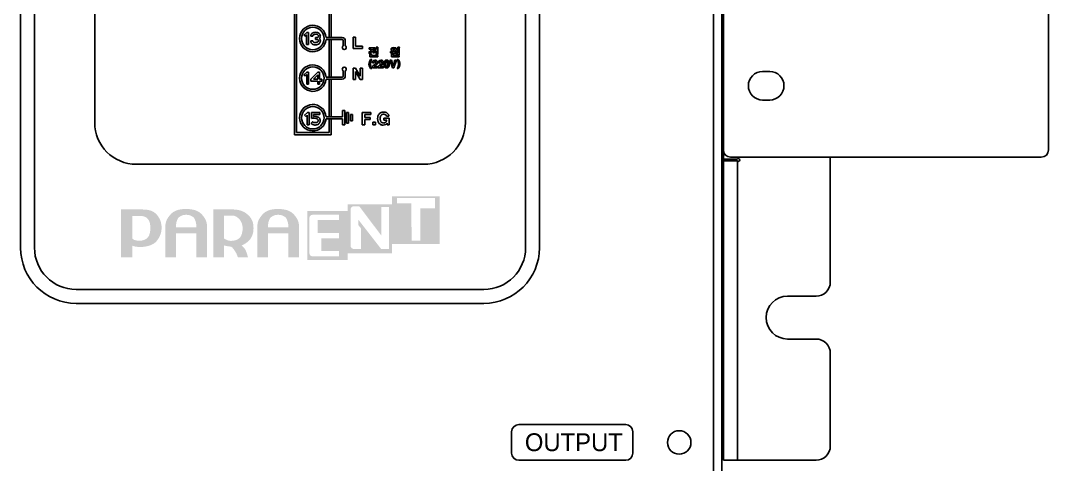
# Model space of a CAD drawing. Header units: millimetres. Extents: x 509 to 2635, y 363 to 1089.
# Drawn here: x 1903.2 to 2047.4, y 605.4 to 667.7 of the extents above; entities that cross this region are included whole.
import ezdxf

# ---------------------------------------------------------------- set-up
doc = ezdxf.new("R2010")
doc.units = ezdxf.units.MM

msp = doc.modelspace()

# ---------------------------------------------------------------- hatches: boundary and pattern name
h = msp.add_hatch(color=256)
edge = h.paths.add_edge_path()
edge.add_spline(control_points=[(1961.388, 641.33), (1961.388, 641.33), (1959.336, 641.33), (1959.336, 641.33), (1959.336, 641.33), (1959.326, 636.799), (1959.326, 636.799), (1959.326, 636.799), (1958.097, 636.799), (1958.097, 636.799), (1958.097, 636.799), (1958.086, 642.017), (1958.086, 642.017), (1958.086, 642.017), (1956.046, 642.029), (1956.046, 642.029), (1956.046, 642.029), (1956.046, 642.773), (1956.046, 642.773), (1956.046, 642.773), (1961.388, 642.773), (1961.388, 642.773), (1961.388, 642.773), (1961.388, 641.33), (1961.388, 641.33)], knot_values=[0, 0, 0, 0, 1, 1, 1, 2, 2, 2, 3, 3, 3, 4, 4, 4, 5, 5, 5, 6, 6, 6, 7, 7, 7, 8, 8, 8, 8], degree=3, periodic=0)
edge = h.paths.add_edge_path()
edge.add_spline(control_points=[(1954.918, 635.627), (1954.918, 635.627), (1953.848, 635.616), (1953.848, 635.616), (1953.848, 635.616), (1950.613, 639.769), (1950.613, 639.769), (1950.613, 639.769), (1950.611, 639.007), (1950.611, 639.007), (1950.611, 639.007), (1950.996, 638.535), (1950.996, 638.535), (1950.996, 638.535), (1951.007, 635.627), (1951.007, 635.627), (1951.007, 635.627), (1950.01, 635.627), (1950.01, 635.627), (1949.753, 635.627), (1949.542, 635.838), (1949.542, 636.095), (1949.542, 636.095), (1949.542, 641.159), (1949.542, 641.159), (1949.542, 641.416), (1949.753, 641.627), (1950.01, 641.627), (1950.01, 641.627), (1950.76, 641.627), (1950.76, 641.627), (1950.76, 641.627), (1953.868, 637.502), (1953.868, 637.502), (1953.868, 637.502), (1953.859, 641.533), (1953.859, 641.533), (1953.859, 641.533), (1954.918, 641.533), (1954.918, 641.533), (1954.918, 641.533), (1954.918, 635.627), (1954.918, 635.627)], knot_values=[0, 0, 0, 0, 1, 1, 1, 2, 2, 2, 3, 3, 3, 4, 4, 4, 5, 5, 5, 6, 6, 6, 7, 7, 7, 8, 8, 8, 9, 9, 9, 10, 10, 10, 11, 11, 11, 12, 12, 12, 13, 13, 13, 14, 14, 14, 14], degree=3, periodic=0)
edge = h.paths.add_edge_path()
edge.add_spline(control_points=[(1947.94, 639.697), (1947.94, 639.697), (1944.939, 639.697), (1944.939, 639.697), (1944.939, 639.647), (1944.939, 637.925), (1944.939, 637.875), (1944.939, 637.875), (1947.94, 637.875), (1947.94, 637.875), (1947.94, 637.875), (1947.94, 637.141), (1947.94, 637.141), (1947.94, 637.141), (1945.436, 637.141), (1945.436, 637.141), (1945.436, 637.088), (1945.436, 635.332), (1945.436, 635.332), (1945.48, 635.332), (1947.94, 635.332), (1947.94, 635.332), (1947.94, 635.332), (1947.94, 634.591), (1947.94, 634.591), (1947.94, 634.591), (1944.231, 634.591), (1944.231, 634.591), (1943.974, 634.591), (1943.763, 634.801), (1943.763, 635.059), (1943.763, 635.059), (1943.763, 639.963), (1943.763, 639.963), (1943.763, 640.221), (1943.974, 640.431), (1944.231, 640.431), (1944.231, 640.431), (1947.94, 640.431), (1947.94, 640.431), (1947.94, 640.431), (1947.94, 639.697), (1947.94, 639.697)], knot_values=[0, 0, 0, 0, 1, 1, 1, 2, 2, 2, 3, 3, 3, 4, 4, 4, 5, 5, 5, 6, 6, 6, 7, 7, 7, 8, 8, 8, 9, 9, 9, 10, 10, 10, 11, 11, 11, 12, 12, 12, 13, 13, 13, 14, 14, 14, 14], degree=3, periodic=0)
edge = h.paths.add_edge_path(flags=16)
edge.add_spline(control_points=[(1955.35, 643.022), (1955.35, 643.022), (1955.35, 641.888), (1955.35, 641.888), (1955.35, 641.888), (1949.148, 641.888), (1949.148, 641.888), (1949.148, 641.888), (1949.148, 640.964), (1949.148, 640.964), (1949.148, 640.964), (1943.459, 640.964), (1943.459, 640.964), (1943.459, 640.964), (1943.459, 634.102), (1943.459, 634.102), (1943.459, 634.102), (1949.148, 634.102), (1949.148, 634.102), (1949.148, 634.102), (1949.148, 635.027), (1949.148, 635.027), (1949.148, 635.027), (1955.35, 635.027), (1955.35, 635.027), (1955.35, 635.027), (1955.35, 636.335), (1955.35, 636.335), (1955.35, 636.335), (1962.024, 636.335), (1962.024, 636.335), (1962.024, 636.335), (1962.024, 643.022), (1962.024, 643.022), (1962.024, 643.022), (1955.35, 643.022), (1955.35, 643.022)], knot_values=[0, 0, 0, 0, 1, 1, 1, 2, 2, 2, 3, 3, 3, 4, 4, 4, 5, 5, 5, 6, 6, 6, 7, 7, 7, 8, 8, 8, 9, 9, 9, 10, 10, 10, 11, 11, 11, 12, 12, 12, 12], degree=3, periodic=0)
h = msp.add_hatch(color=256)
edge = h.paths.add_edge_path()
edge.add_spline(control_points=[(1921.12, 637.259), (1920.869, 636.978), (1920.498, 636.788), (1919.925, 636.788), (1919.791, 636.788), (1919.598, 636.805), (1919.354, 636.859), (1919.109, 636.913), (1918.979, 637.041), (1918.918, 637.102), (1918.918, 637.193), (1918.918, 640.098), (1918.918, 640.27), (1919.078, 640.27), (1919.992, 640.27), (1919.992, 640.27), (1920.517, 640.27), (1920.865, 640.125), (1921.117, 639.838), (1921.38, 639.538), (1921.461, 639.038), (1921.461, 638.599), (1921.461, 638.155), (1921.377, 637.549), (1921.12, 637.259)], knot_values=[0, 0, 0, 0, 1, 1, 1, 2, 2, 2, 3, 3, 3, 4, 4, 4, 5, 5, 5, 6, 6, 6, 7, 7, 7, 8, 8, 8, 8], degree=3, periodic=0)
edge = h.paths.add_edge_path(flags=16)
edge.add_spline(control_points=[(1920.04, 641.174), (1920.04, 641.174), (1917.579, 641.174), (1917.579, 641.174), (1917.579, 641.174), (1917.345, 641.174), (1917.345, 641.174), (1917.345, 641.174), (1917.345, 634.471), (1917.345, 634.471), (1917.345, 634.471), (1918.918, 634.471), (1918.918, 634.471), (1918.918, 634.471), (1918.918, 635.87), (1918.918, 636.091), (1919.071, 636.038), (1919.276, 635.931), (1919.991, 635.91), (1920.746, 635.887), (1921.845, 636.135), (1922.326, 636.723), (1922.796, 637.297), (1923.034, 637.925), (1923.034, 638.59), (1923.034, 639.374), (1922.766, 640.039), (1922.238, 640.567), (1921.71, 641.094), (1920.97, 641.174), (1920.04, 641.174)], knot_values=[0, 0, 0, 0, 1, 1, 1, 2, 2, 2, 3, 3, 3, 4, 4, 4, 5, 5, 5, 6, 6, 6, 7, 7, 7, 8, 8, 8, 9, 9, 9, 10, 10, 10, 10], degree=3, periodic=0)
h = msp.add_hatch(color=256)
edge = h.paths.add_edge_path()
edge.add_spline(control_points=[(1927.929, 638.676), (1927.753, 638.676), (1925.054, 638.676), (1925.04, 638.676), (1925.04, 638.677), (1925.04, 638.704), (1925.04, 638.704), (1925.04, 639.074), (1925.145, 639.717), (1925.374, 639.979), (1925.581, 640.217), (1925.967, 640.431), (1926.462, 640.431), (1926.956, 640.431), (1927.301, 640.274), (1927.549, 640.026), (1927.794, 639.78), (1927.929, 639.074), (1927.929, 638.703), (1927.929, 638.703), (1927.929, 638.686), (1927.929, 638.676)], knot_values=[0, 0, 0, 0, 1, 1, 1, 2, 2, 2, 3, 3, 3, 4, 4, 4, 5, 5, 5, 6, 6, 6, 7, 7, 7, 7], degree=3, periodic=0)
edge = h.paths.add_edge_path(flags=16)
edge.add_spline(control_points=[(1926.461, 641.241), (1925.387, 641.241), (1924.702, 640.965), (1924.241, 640.421), (1923.79, 639.889), (1923.561, 639.436), (1923.561, 638.798), (1923.561, 638.798), (1923.561, 634.471), (1923.561, 634.471), (1923.561, 634.471), (1925.04, 634.471), (1925.04, 634.471), (1925.04, 634.471), (1925.04, 636.499), (1925.04, 637.819), (1925.054, 637.819), (1927.753, 637.819), (1927.929, 637.819), (1927.929, 637.642), (1927.929, 634.471), (1927.929, 634.471), (1927.929, 634.471), (1929.408, 634.471), (1929.408, 634.471), (1929.408, 634.471), (1929.408, 638.798), (1929.408, 638.798), (1929.408, 639.436), (1929.179, 639.889), (1928.728, 640.422), (1928.266, 640.965), (1927.535, 641.241), (1926.461, 641.241)], knot_values=[0, 0, 0, 0, 1, 1, 1, 2, 2, 2, 3, 3, 3, 4, 4, 4, 5, 5, 5, 6, 6, 6, 7, 7, 7, 8, 8, 8, 9, 9, 9, 10, 10, 10, 11, 11, 11, 11], degree=3, periodic=0)
h = msp.add_hatch(color=256)
edge = h.paths.add_edge_path()
edge.add_spline(control_points=[(1933.995, 637.196), (1933.687, 636.912), (1933.314, 636.769), (1932.794, 636.769), (1932.65, 636.769), (1932.465, 636.791), (1932.291, 636.851), (1932.13, 636.907), (1931.811, 637.076), (1931.767, 637.12), (1931.767, 637.217), (1931.767, 640.145), (1931.767, 640.317), (1931.927, 640.317), (1932.935, 640.317), (1932.935, 640.317), (1933.4, 640.317), (1933.675, 640.077), (1933.967, 639.777), (1934.261, 639.474), (1934.404, 638.983), (1934.404, 638.566), (1934.404, 638.116), (1934.302, 637.479), (1933.995, 637.196)], knot_values=[0, 0, 0, 0, 1, 1, 1, 2, 2, 2, 3, 3, 3, 4, 4, 4, 5, 5, 5, 6, 6, 6, 7, 7, 7, 8, 8, 8, 8], degree=3, periodic=0)
edge = h.paths.add_edge_path(flags=16)
edge.add_spline(control_points=[(1932.983, 641.174), (1932.983, 641.174), (1930.522, 641.174), (1930.522, 641.174), (1930.522, 641.174), (1930.288, 641.174), (1930.288, 641.174), (1930.288, 641.174), (1930.288, 634.471), (1930.288, 634.471), (1930.288, 634.471), (1931.767, 634.471), (1931.767, 634.471), (1931.767, 634.471), (1931.767, 635.929), (1931.767, 636.145), (1931.932, 636.094), (1932.09, 636.051), (1932.233, 636.027), (1932.236, 636.027), (1932.697, 635.965), (1932.811, 635.95), (1933.055, 635.783), (1933.254, 635.447), (1933.4, 635.226), (1933.556, 634.99), (1933.736, 634.471), (1933.736, 634.471), (1933.736, 634.471), (1935.152, 634.471), (1935.152, 634.471), (1935.152, 634.471), (1934.956, 635.256), (1934.761, 635.565), (1934.643, 635.754), (1934.472, 635.94), (1934.263, 636.128), (1934.695, 636.315), (1935.11, 636.579), (1935.398, 636.922), (1935.782, 637.379), (1935.93, 637.929), (1935.93, 638.555), (1935.93, 639.401), (1935.701, 639.902), (1935.157, 640.412), (1934.617, 640.918), (1933.886, 641.174), (1932.983, 641.174)], knot_values=[0, 0, 0, 0, 1, 1, 1, 2, 2, 2, 3, 3, 3, 4, 4, 4, 5, 5, 5, 6, 6, 6, 7, 7, 7, 8, 8, 8, 9, 9, 9, 10, 10, 10, 11, 11, 11, 12, 12, 12, 13, 13, 13, 14, 14, 14, 15, 15, 15, 16, 16, 16, 16], degree=3, periodic=0)
h = msp.add_hatch(color=256)
edge = h.paths.add_edge_path()
edge.add_spline(control_points=[(1940.835, 638.676), (1940.659, 638.676), (1937.96, 638.676), (1937.946, 638.676), (1937.946, 638.677), (1937.946, 638.704), (1937.946, 638.704), (1937.946, 639.074), (1938.051, 639.717), (1938.28, 639.979), (1938.487, 640.217), (1938.872, 640.431), (1939.368, 640.431), (1939.862, 640.431), (1940.207, 640.274), (1940.454, 640.026), (1940.7, 639.78), (1940.835, 639.074), (1940.835, 638.703), (1940.835, 638.703), (1940.835, 638.686), (1940.835, 638.676)], knot_values=[0, 0, 0, 0, 1, 1, 1, 2, 2, 2, 3, 3, 3, 4, 4, 4, 5, 5, 5, 6, 6, 6, 7, 7, 7, 7], degree=3, periodic=0)
edge = h.paths.add_edge_path(flags=16)
edge.add_spline(control_points=[(1939.367, 641.241), (1938.293, 641.241), (1937.608, 640.965), (1937.147, 640.421), (1936.696, 639.889), (1936.467, 639.436), (1936.467, 638.798), (1936.467, 638.798), (1936.467, 634.471), (1936.467, 634.471), (1936.467, 634.471), (1937.946, 634.471), (1937.946, 634.471), (1937.946, 634.471), (1937.946, 636.499), (1937.946, 637.819), (1937.96, 637.819), (1940.659, 637.819), (1940.835, 637.819), (1940.835, 637.642), (1940.835, 634.471), (1940.835, 634.471), (1940.835, 634.471), (1942.314, 634.471), (1942.314, 634.471), (1942.314, 634.471), (1942.314, 638.798), (1942.314, 638.798), (1942.314, 639.436), (1942.085, 639.889), (1941.633, 640.422), (1941.172, 640.965), (1940.441, 641.241), (1939.367, 641.241)], knot_values=[0, 0, 0, 0, 1, 1, 1, 2, 2, 2, 3, 3, 3, 4, 4, 4, 5, 5, 5, 6, 6, 6, 7, 7, 7, 8, 8, 8, 9, 9, 9, 10, 10, 10, 11, 11, 11, 11], degree=3, periodic=0)

# ---------------------------------------------------------------- linework, layer by layer
for p, q in [((2000.448, 866.011), (2000.448, 566.011)), ((2001.648, 866.011), (2001.648, 566.011)), ((2001.848, 606.011), (2001.848, 866.011)), ((1903.249, 763.211), (1903.249, 635.811)), ((1905.199, 763.211), (1905.199, 635.811)), ((1974.098, 763.211), (1974.098, 635.811)), ((1976.048, 763.211), (1976.048, 635.811)), ((1941.69, 734.368), (1941.69, 651.654)), ((1941.974, 734.083), (1941.974, 651.939)), ((1913.649, 732.661), (1913.649, 653.361)), ((1965.648, 732.661), (1965.648, 653.361)), ((1946.525, 665.28), (1946.525, 670.547)), ((1946.81, 665.28), (1946.81, 670.547)), ((1942.983, 665.615), (1943.397, 665.991)), ((1943.151, 665.453), (1942.983, 665.615)), ((1943.368, 665.643), (1943.151, 665.453)), ((1943.368, 664.283), (1943.368, 665.643)), ((1943.397, 665.991), (1943.641, 665.991)), ((1943.641, 665.991), (1943.641, 664.283)), ((1943.963, 665.479), (1943.967, 665.541)), ((1944.237, 665.479), (1943.963, 665.479)), ((1943.966, 664.741), (1943.963, 664.795)), ((1943.963, 664.795), (1944.237, 664.795)), ((1943.967, 665.541), (1943.977, 665.6)), ((1943.977, 665.6), (1943.993, 665.655)), ((1943.993, 665.655), (1944.017, 665.707)), ((1944.017, 665.707), (1944.047, 665.756)), ((1944.047, 665.756), (1944.083, 665.801)), ((1944.083, 665.801), (1944.127, 665.842)), ((1944.127, 665.842), (1944.177, 665.88)), ((1944.177, 665.88), (1944.276, 665.936)), ((1944.239, 665.508), (1944.237, 665.479)), ((1944.237, 664.795), (1944.238, 664.77)), ((1944.238, 664.77), (1944.243, 664.746)), ((1944.245, 665.536), (1944.239, 665.508)), ((1944.255, 665.562), (1944.245, 665.536)), ((1944.269, 665.587), (1944.255, 665.562)), ((1944.287, 665.61), (1944.269, 665.587)), ((1944.276, 665.936), (1944.385, 665.976)), ((1944.309, 665.632), (1944.287, 665.61)), ((1944.335, 665.653), (1944.309, 665.632)), ((1944.365, 665.672), (1944.335, 665.653)), ((1944.634, 665.735), (1944.365, 665.672)), ((1944.385, 665.976), (1944.505, 666)), ((1944.505, 666), (1944.634, 666.008)), ((1944.617, 665.007), (1944.617, 665.281)), ((1944.617, 665.281), (1944.839, 665.281)), ((1944.839, 665.007), (1944.617, 665.007)), ((1944.634, 666.008), (1944.765, 666.001)), ((1944.908, 665.677), (1944.634, 665.735)), ((1944.765, 666.001), (1944.884, 665.978)), ((1944.839, 665.281), (1944.885, 665.284)), ((1944.885, 665.004), (1944.839, 665.007)), ((1944.884, 665.978), (1944.993, 665.94)), ((1944.885, 665.284), (1944.905, 665.288)), ((1944.905, 665), (1944.885, 665.004)), ((1944.905, 665.288), (1944.924, 665.293)), ((1944.924, 664.995), (1944.905, 665)), ((1944.937, 665.659), (1944.908, 665.677)), ((1944.924, 665.293), (1944.941, 665.3)), ((1944.941, 664.987), (1944.924, 664.995)), ((1944.962, 665.639), (1944.937, 665.659)), ((1944.941, 665.3), (1944.957, 665.309)), ((1944.957, 664.979), (1944.941, 664.987)), ((1944.957, 665.309), (1944.971, 665.319)), ((1944.971, 664.968), (1944.957, 664.979)), ((1944.984, 665.618), (1944.962, 665.639)), ((1944.971, 665.319), (1944.984, 665.331)), ((1944.984, 664.956), (1944.971, 664.968)), ((1945.001, 665.594), (1944.984, 665.618)), ((1944.984, 665.331), (1944.996, 665.345)), ((1944.996, 664.943), (1944.984, 664.956)), ((1944.993, 665.94), (1945.091, 665.887)), ((1944.996, 665.345), (1945.005, 665.36)), ((1945.005, 664.928), (1944.996, 664.943)), ((1945.015, 665.569), (1945.001, 665.594)), ((1945.005, 665.36), (1945.014, 665.377)), ((1945.014, 664.911), (1945.005, 664.928)), ((1945.014, 665.377), (1945.02, 665.395)), ((1945.02, 664.893), (1945.014, 664.911)), ((1945.025, 665.543), (1945.015, 665.569)), ((1945.02, 665.395), (1945.029, 665.436)), ((1945.029, 664.852), (1945.02, 664.893)), ((1945.02, 664.742), (1945.027, 664.761)), ((1945.031, 665.514), (1945.025, 665.543)), ((1945.027, 664.761), (1945.031, 664.782)), ((1945.029, 665.436), (1945.033, 665.484)), ((1945.033, 664.804), (1945.029, 664.852)), ((1945.033, 665.484), (1945.031, 665.514)), ((1945.031, 664.782), (1945.033, 664.804)), ((1945.091, 665.887), (1945.141, 665.849)), ((1945.141, 665.849), (1945.185, 665.808)), ((1945.192, 665.173), (1945.157, 665.146)), ((1945.157, 665.146), (1945.192, 665.121)), ((1945.185, 665.808), (1945.222, 665.763)), ((1945.222, 665.204), (1945.192, 665.173)), ((1945.192, 665.121), (1945.222, 665.092)), ((1945.222, 665.763), (1945.252, 665.714)), ((1945.248, 665.24), (1945.222, 665.204)), ((1945.222, 665.092), (1945.248, 665.057)), ((1945.269, 665.28), (1945.248, 665.24)), ((1945.248, 665.057), (1945.269, 665.017)), ((1945.252, 665.714), (1945.276, 665.662)), ((1945.285, 665.324), (1945.269, 665.28)), ((1945.269, 665.017), (1945.285, 664.971)), ((1945.276, 665.662), (1945.292, 665.606)), ((1945.297, 665.373), (1945.285, 665.324)), ((1945.285, 664.971), (1945.297, 664.921)), ((1945.292, 665.606), (1945.302, 665.547)), ((1945.303, 665.426), (1945.297, 665.373)), ((1945.297, 664.921), (1945.306, 664.804)), ((1945.302, 665.547), (1945.306, 665.484)), ((1945.306, 665.484), (1945.303, 665.426)), ((1945.306, 664.804), (1945.304, 664.752)), ((1946.104, 665.28), (1948.381, 665.28)), ((1948.381, 664.995), (1946.104, 664.995)), ((1946.525, 659.727), (1946.525, 664.995)), ((1946.81, 659.727), (1946.81, 664.995)), ((1948.523, 664.852), (1948.523, 664.121)), ((1948.807, 664.121), (1948.808, 664.852)), ((1950.215, 665.338), (1949.905, 665.338)), ((1949.905, 665.338), (1949.905, 663.742)), ((1950.215, 664.052), (1950.215, 665.338)), ((1943.641, 664.283), (1943.368, 664.283)), ((1943.973, 664.689), (1943.966, 664.741)), ((1943.986, 664.639), (1943.973, 664.689)), ((1944.003, 664.591), (1943.986, 664.639)), ((1944.026, 664.545), (1944.003, 664.591)), ((1944.054, 664.502), (1944.026, 664.545)), ((1944.086, 664.46), (1944.054, 664.502)), ((1944.124, 664.421), (1944.086, 664.46)), ((1944.172, 664.381), (1944.124, 664.421)), ((1944.225, 664.346), (1944.172, 664.381)), ((1944.282, 664.316), (1944.225, 664.346)), ((1944.243, 664.746), (1944.251, 664.724)), ((1944.251, 664.724), (1944.261, 664.704)), ((1944.261, 664.704), (1944.275, 664.685)), ((1944.275, 664.685), (1944.292, 664.667)), ((1944.344, 664.292), (1944.282, 664.316)), ((1944.292, 664.667), (1944.313, 664.652)), ((1944.313, 664.652), (1944.336, 664.638)), ((1944.336, 664.638), (1944.362, 664.626)), ((1944.41, 664.273), (1944.344, 664.292)), ((1944.362, 664.626), (1944.392, 664.615)), ((1944.392, 664.615), (1944.46, 664.598)), ((1944.48, 664.26), (1944.41, 664.273)), ((1944.46, 664.598), (1944.634, 664.585)), ((1944.634, 664.249), (1944.48, 664.26)), ((1944.634, 664.585), (1944.731, 664.59)), ((1944.8, 664.261), (1944.634, 664.249)), ((1944.731, 664.59), (1944.816, 664.603)), ((1944.874, 664.276), (1944.8, 664.261)), ((1944.816, 664.603), (1944.887, 664.626)), ((1944.943, 664.297), (1944.874, 664.276)), ((1944.887, 664.626), (1944.918, 664.64)), ((1944.918, 664.64), (1944.945, 664.657)), ((1945.007, 664.324), (1944.943, 664.297)), ((1944.945, 664.657), (1944.966, 664.672)), ((1944.966, 664.672), (1944.983, 664.688)), ((1944.983, 664.688), (1944.998, 664.705)), ((1944.998, 664.705), (1945.011, 664.723)), ((1945.065, 664.356), (1945.007, 664.324)), ((1945.011, 664.723), (1945.02, 664.742)), ((1945.118, 664.395), (1945.065, 664.356)), ((1945.166, 664.44), (1945.118, 664.395)), ((1945.199, 664.479), (1945.166, 664.44)), ((1945.227, 664.519), (1945.199, 664.479)), ((1945.251, 664.562), (1945.227, 664.519)), ((1945.271, 664.606), (1945.251, 664.562)), ((1945.286, 664.653), (1945.271, 664.606)), ((1945.297, 664.701), (1945.286, 664.653)), ((1945.304, 664.752), (1945.297, 664.701)), ((1949.905, 663.742), (1951.203, 663.742)), ((1950.215, 664.052), (1951.203, 664.052)), ((1951.203, 663.742), (1951.203, 664.052)), ((1952.163, 663.661, -0.142), (1952.163, 663.843, -0.142)), ((1952.163, 663.843, -0.142), (1952.93, 663.843, -0.142)), ((1952.446, 663.661, -0.142), (1952.163, 663.661, -0.142)), ((1952.221, 663.259, -0.142), (1952.34, 663.366, -0.142)), ((1952.34, 663.366, -0.142), (1952.417, 663.494, -0.142)), ((1952.417, 663.494, -0.142), (1952.446, 663.609, -0.142)), ((1952.544, 663.366, -0.142), (1952.426, 663.199, -0.142)), ((1952.446, 663.609, -0.142), (1952.446, 663.661, -0.142)), ((1952.66, 663.204, -0.142), (1952.544, 663.366, -0.142)), ((1952.93, 663.661, -0.142), (1952.652, 663.661, -0.142)), ((1952.652, 663.661, -0.142), (1952.652, 663.615, -0.142)), ((1952.652, 663.615, -0.142), (1952.653, 663.586, -0.142)), ((1952.653, 663.586, -0.142), (1952.657, 663.558, -0.142)), ((1952.657, 663.558, -0.142), (1952.664, 663.529, -0.142)), ((1952.664, 663.529, -0.142), (1952.674, 663.501, -0.142)), ((1952.674, 663.501, -0.142), (1952.703, 663.445, -0.142)), ((1952.703, 663.445, -0.142), (1952.742, 663.389, -0.142)), ((1952.742, 663.389, -0.142), (1952.794, 663.335, -0.142)), ((1952.794, 663.335, -0.142), (1952.821, 663.312, -0.142)), ((1952.834, 663.42, -0.142), (1952.834, 663.593, -0.142)), ((1952.834, 663.593, -0.142), (1953.144, 663.593, -0.142)), ((1953.144, 663.42, -0.142), (1952.834, 663.42, -0.142)), ((1952.93, 663.843, -0.142), (1952.93, 663.661, -0.142)), ((1953.144, 663.593, -0.142), (1953.144, 663.913, -0.142)), ((1953.144, 663.913, -0.142), (1953.261, 663.913, -0.142)), ((1953.144, 662.913, -0.142), (1953.144, 663.42, -0.142)), ((1953.261, 663.913, -0.142), (1953.373, 663.904, -0.142)), ((1953.363, 663.833, -0.142), (1953.357, 663.79, -0.142)), ((1953.357, 663.79, -0.142), (1953.357, 662.913, -0.142)), ((1953.374, 663.864, -0.142), (1953.363, 663.833, -0.142)), ((1953.373, 663.904, -0.142), (1953.374, 663.864, -0.142)), ((1955.236, 663.635, -0.142), (1955.238, 663.668, -0.142)), ((1955.238, 663.602, -0.142), (1955.236, 663.635, -0.142)), ((1955.238, 663.668, -0.142), (1955.244, 663.7, -0.142)), ((1955.244, 663.571, -0.142), (1955.238, 663.602, -0.142)), ((1955.244, 663.7, -0.142), (1955.255, 663.729, -0.142)), ((1955.255, 663.542, -0.142), (1955.244, 663.571, -0.142)), ((1955.255, 663.729, -0.142), (1955.269, 663.756, -0.142)), ((1955.269, 663.515, -0.142), (1955.255, 663.542, -0.142)), ((1955.269, 663.756, -0.142), (1955.288, 663.78, -0.142)), ((1955.288, 663.491, -0.142), (1955.269, 663.515, -0.142)), ((1955.288, 663.78, -0.142), (1955.31, 663.803, -0.142)), ((1955.31, 663.469, -0.142), (1955.288, 663.491, -0.142)), ((1955.31, 663.803, -0.142), (1955.337, 663.823, -0.142)), ((1955.337, 663.448, -0.142), (1955.31, 663.469, -0.142)), ((1955.337, 663.823, -0.142), (1955.368, 663.841, -0.142)), ((1955.368, 663.43, -0.142), (1955.337, 663.448, -0.142)), ((1955.368, 663.841, -0.142), (1955.607, 663.893, -0.142)), ((1955.607, 663.377, -0.142), (1955.368, 663.43, -0.142)), ((1955.505, 663.723, -0.142), (1955.449, 663.635, -0.142)), ((1955.449, 663.635, -0.142), (1955.505, 663.548, -0.142)), ((1955.608, 663.744, -0.142), (1955.505, 663.723, -0.142)), ((1955.505, 663.548, -0.142), (1955.608, 663.525, -0.142)), ((1955.607, 663.893, -0.142), (1955.844, 663.841, -0.142)), ((1955.844, 663.43, -0.142), (1955.607, 663.377, -0.142)), ((1955.709, 663.723, -0.142), (1955.608, 663.744, -0.142)), ((1955.608, 663.525, -0.142), (1955.709, 663.548, -0.142)), ((1955.65, 663.311, -0.142), (1956.085, 663.329, -0.142)), ((1955.766, 663.635, -0.142), (1955.709, 663.723, -0.142)), ((1955.709, 663.548, -0.142), (1955.766, 663.635, -0.142)), ((1955.844, 663.841, -0.142), (1955.876, 663.823, -0.142)), ((1955.876, 663.448, -0.142), (1955.844, 663.43, -0.142)), ((1955.876, 663.823, -0.142), (1955.903, 663.803, -0.142)), ((1955.903, 663.469, -0.142), (1955.876, 663.448, -0.142)), ((1955.903, 663.803, -0.142), (1955.926, 663.78, -0.142)), ((1955.926, 663.491, -0.142), (1955.903, 663.469, -0.142)), ((1955.926, 663.78, -0.142), (1955.945, 663.756, -0.142)), ((1955.945, 663.515, -0.142), (1955.926, 663.491, -0.142)), ((1955.945, 663.756, -0.142), (1955.959, 663.729, -0.142)), ((1955.959, 663.542, -0.142), (1955.945, 663.515, -0.142)), ((1955.959, 663.729, -0.142), (1955.97, 663.7, -0.142)), ((1955.97, 663.571, -0.142), (1955.959, 663.542, -0.142)), ((1955.97, 663.7, -0.142), (1955.976, 663.668, -0.142)), ((1955.976, 663.602, -0.142), (1955.97, 663.571, -0.142)), ((1955.976, 663.668, -0.142), (1955.978, 663.635, -0.142)), ((1955.978, 663.635, -0.142), (1955.976, 663.602, -0.142)), ((1956.085, 663.329, -0.142), (1956.085, 663.326, -0.142)), ((1956.085, 663.326, -0.142), (1956.095, 663.245, -0.142)), ((1956.165, 663.101, -0.142), (1956.165, 663.913, -0.142)), ((1956.165, 663.913, -0.142), (1956.268, 663.913, -0.142)), ((1956.268, 663.913, -0.142), (1956.352, 663.911, -0.142)), ((1956.352, 663.911, -0.142), (1956.392, 663.903, -0.142)), ((1956.383, 663.833, -0.142), (1956.378, 663.79, -0.142)), ((1956.378, 663.79, -0.142), (1956.378, 662.862, -0.142)), ((1956.393, 663.863, -0.142), (1956.383, 663.833, -0.142)), ((1956.392, 663.903, -0.142), (1956.402, 663.889, -0.142)), ((1956.402, 663.889, -0.142), (1956.393, 663.863, -0.142)), ((1952.069, 663.199, -0.142), (1952.221, 663.259, -0.142)), ((1952.151, 663.127, -0.142), (1952.069, 663.199, -0.142)), ((1952.119, 661.561, -0.142), (1952.188, 661.906, -0.142)), ((1952.219, 663.045, -0.142), (1952.151, 663.127, -0.142)), ((1952.188, 661.906, -0.142), (1952.362, 662.207, -0.142)), ((1952.426, 663.199, -0.142), (1952.219, 663.045, -0.142)), ((1952.261, 662.573, -0.142), (1952.261, 663.012, -0.142)), ((1952.261, 663.012, -0.142), (1952.386, 663.012, -0.142)), ((1953.372, 662.573, -0.142), (1952.261, 662.573, -0.142)), ((1952.379, 661.908, -0.142), (1952.332, 661.561, -0.142)), ((1952.362, 662.207, -0.142), (1952.514, 662.207, -0.142)), ((1952.514, 662.207, -0.142), (1952.379, 661.908, -0.142)), ((1952.386, 663.012, -0.142), (1952.483, 663.002, -0.142)), ((1952.477, 662.941, -0.142), (1952.474, 662.912, -0.142)), ((1952.474, 662.912, -0.142), (1952.474, 662.753, -0.142)), ((1952.474, 662.753, -0.142), (1953.372, 662.753, -0.142)), ((1952.484, 662.965, -0.142), (1952.477, 662.941, -0.142)), ((1952.483, 663.002, -0.142), (1952.484, 662.965, -0.142)), ((1952.633, 661.84, -0.142), (1952.643, 661.887, -0.142)), ((1952.643, 661.887, -0.142), (1952.658, 661.929, -0.142)), ((1952.658, 661.929, -0.142), (1952.677, 661.967, -0.142)), ((1952.857, 663.077, -0.142), (1952.66, 663.204, -0.142)), ((1952.677, 661.967, -0.142), (1952.7, 662.001, -0.142)), ((1952.7, 662.001, -0.142), (1952.728, 662.03, -0.142)), ((1952.728, 662.03, -0.142), (1952.759, 662.056, -0.142)), ((1952.759, 662.056, -0.142), (1952.966, 662.114, -0.142)), ((1952.821, 663.312, -0.142), (1952.851, 663.293, -0.142)), ((1952.855, 661.884, -0.142), (1952.846, 661.866, -0.142)), ((1952.851, 663.293, -0.142), (1952.881, 663.276, -0.142)), ((1952.867, 661.899, -0.142), (1952.855, 661.884, -0.142)), ((1952.914, 663.166, -0.142), (1952.857, 663.077, -0.142)), ((1952.88, 661.912, -0.142), (1952.867, 661.899, -0.142)), ((1952.895, 661.922, -0.142), (1952.88, 661.912, -0.142)), ((1952.881, 663.276, -0.142), (1952.913, 663.262, -0.142)), ((1952.912, 661.931, -0.142), (1952.895, 661.922, -0.142)), ((1952.931, 661.936, -0.142), (1952.912, 661.931, -0.142)), ((1952.913, 663.262, -0.142), (1952.946, 663.251, -0.142)), ((1952.98, 663.243, -0.142), (1952.914, 663.166, -0.142)), ((1952.952, 661.94, -0.142), (1952.931, 661.936, -0.142)), ((1952.946, 663.251, -0.142), (1952.98, 663.243, -0.142)), ((1952.975, 661.941, -0.142), (1952.952, 661.94, -0.142)), ((1952.966, 662.114, -0.142), (1953.04, 662.109, -0.142)), ((1953.084, 661.891, -0.142), (1952.975, 661.941, -0.142)), ((1953.04, 662.109, -0.142), (1953.075, 662.102, -0.142)), ((1953.075, 662.102, -0.142), (1953.107, 662.093, -0.142)), ((1953.118, 661.78, -0.142), (1953.084, 661.891, -0.142)), ((1953.107, 662.093, -0.142), (1953.138, 662.081, -0.142)), ((1953.138, 662.081, -0.142), (1953.167, 662.066, -0.142)), ((1953.357, 662.913, -0.142), (1953.144, 662.913, -0.142)), ((1953.167, 662.066, -0.142), (1953.195, 662.049, -0.142)), ((1953.195, 662.049, -0.142), (1953.22, 662.028, -0.142)), ((1953.22, 662.028, -0.142), (1953.245, 662.004, -0.142)), ((1953.245, 662.004, -0.142), (1953.266, 661.978, -0.142)), ((1953.266, 661.978, -0.142), (1953.284, 661.949, -0.142)), ((1953.284, 661.949, -0.142), (1953.299, 661.918, -0.142)), ((1953.299, 661.918, -0.142), (1953.31, 661.885, -0.142)), ((1953.31, 661.885, -0.142), (1953.319, 661.85, -0.142)), ((1953.372, 662.753, -0.142), (1953.372, 662.573, -0.142)), ((1953.459, 661.84, -0.142), (1953.469, 661.887, -0.142)), ((1953.469, 661.887, -0.142), (1953.484, 661.929, -0.142)), ((1953.484, 661.929, -0.142), (1953.503, 661.967, -0.142)), ((1953.503, 661.967, -0.142), (1953.526, 662.001, -0.142)), ((1953.526, 662.001, -0.142), (1953.553, 662.03, -0.142)), ((1953.553, 662.03, -0.142), (1953.585, 662.056, -0.142)), ((1953.585, 662.056, -0.142), (1953.792, 662.114, -0.142)), ((1953.681, 661.884, -0.142), (1953.671, 661.866, -0.142)), ((1953.692, 661.899, -0.142), (1953.681, 661.884, -0.142)), ((1953.706, 661.912, -0.142), (1953.692, 661.899, -0.142)), ((1953.721, 661.922, -0.142), (1953.706, 661.912, -0.142)), ((1953.738, 661.931, -0.142), (1953.721, 661.922, -0.142)), ((1953.757, 661.936, -0.142), (1953.738, 661.931, -0.142)), ((1953.778, 661.94, -0.142), (1953.757, 661.936, -0.142)), ((1953.8, 661.941, -0.142), (1953.778, 661.94, -0.142)), ((1953.792, 662.114, -0.142), (1953.866, 662.109, -0.142)), ((1953.909, 661.891, -0.142), (1953.8, 661.941, -0.142)), ((1953.866, 662.109, -0.142), (1953.9, 662.102, -0.142)), ((1953.9, 662.102, -0.142), (1953.933, 662.093, -0.142)), ((1953.944, 661.78, -0.142), (1953.909, 661.891, -0.142)), ((1953.933, 662.093, -0.142), (1953.964, 662.081, -0.142)), ((1953.964, 662.081, -0.142), (1953.993, 662.066, -0.142)), ((1953.993, 662.066, -0.142), (1954.02, 662.049, -0.142)), ((1954.02, 662.049, -0.142), (1954.046, 662.028, -0.142)), ((1954.046, 662.028, -0.142), (1954.071, 662.004, -0.142)), ((1954.071, 662.004, -0.142), (1954.092, 661.978, -0.142)), ((1954.092, 661.978, -0.142), (1954.11, 661.949, -0.142)), ((1954.11, 661.949, -0.142), (1954.125, 661.918, -0.142)), ((1954.125, 661.918, -0.142), (1954.136, 661.885, -0.142)), ((1954.136, 661.885, -0.142), (1954.144, 661.85, -0.142)), ((1954.28, 661.81, -0.142), (1954.307, 661.905, -0.142)), ((1954.307, 661.905, -0.142), (1954.325, 661.945, -0.142)), ((1954.325, 661.945, -0.142), (1954.346, 661.981, -0.142)), ((1954.346, 661.981, -0.142), (1954.369, 662.012, -0.142)), ((1954.369, 662.012, -0.142), (1954.396, 662.039, -0.142)), ((1954.396, 662.039, -0.142), (1954.426, 662.061, -0.142)), ((1954.426, 662.061, -0.142), (1954.459, 662.08, -0.142)), ((1954.459, 662.08, -0.142), (1954.494, 662.094, -0.142)), ((1954.494, 662.094, -0.142), (1954.533, 662.105, -0.142)), ((1954.51, 661.884, -0.142), (1954.501, 661.864, -0.142)), ((1954.52, 661.901, -0.142), (1954.51, 661.884, -0.142)), ((1954.533, 661.916, -0.142), (1954.52, 661.901, -0.142)), ((1954.533, 662.105, -0.142), (1954.575, 662.111, -0.142)), ((1954.547, 661.928, -0.142), (1954.533, 661.916, -0.142)), ((1954.554, 661.933, -0.142), (1954.547, 661.928, -0.142)), ((1954.562, 661.938, -0.142), (1954.554, 661.933, -0.142)), ((1954.58, 661.945, -0.142), (1954.562, 661.938, -0.142)), ((1954.575, 662.111, -0.142), (1954.62, 662.113, -0.142)), ((1954.599, 661.949, -0.142), (1954.58, 661.945, -0.142)), ((1954.62, 661.95, -0.142), (1954.599, 661.949, -0.142)), ((1954.62, 662.113, -0.142), (1954.664, 662.111, -0.142)), ((1954.64, 661.949, -0.142), (1954.62, 661.95, -0.142)), ((1954.659, 661.945, -0.142), (1954.64, 661.949, -0.142)), ((1954.676, 661.938, -0.142), (1954.659, 661.945, -0.142)), ((1954.664, 662.111, -0.142), (1954.706, 662.105, -0.142)), ((1954.692, 661.928, -0.142), (1954.676, 661.938, -0.142)), ((1954.706, 661.916, -0.142), (1954.692, 661.928, -0.142)), ((1954.706, 662.105, -0.142), (1954.745, 662.094, -0.142)), ((1954.718, 661.901, -0.142), (1954.706, 661.916, -0.142)), ((1954.729, 661.884, -0.142), (1954.718, 661.901, -0.142)), ((1954.738, 661.864, -0.142), (1954.729, 661.884, -0.142)), ((1954.745, 662.094, -0.142), (1954.78, 662.08, -0.142)), ((1954.78, 662.08, -0.142), (1954.813, 662.061, -0.142)), ((1954.813, 662.061, -0.142), (1954.842, 662.039, -0.142)), ((1954.842, 662.039, -0.142), (1954.869, 662.012, -0.142)), ((1954.869, 662.012, -0.142), (1954.892, 661.981, -0.142)), ((1954.892, 661.981, -0.142), (1954.913, 661.945, -0.142)), ((1954.913, 661.945, -0.142), (1954.931, 661.905, -0.142)), ((1954.931, 661.905, -0.142), (1954.959, 661.81, -0.142)), ((1955.421, 661.013, -0.142), (1955.067, 662.092, -0.142)), ((1955.067, 662.092, -0.142), (1955.302, 662.092, -0.142)), ((1955.126, 663.298, -0.142), (1955.228, 663.301, -0.142)), ((1955.149, 663.157, -0.142), (1955.126, 663.298, -0.142)), ((1955.168, 663.109, -0.142), (1955.149, 663.157, -0.142)), ((1955.201, 663.114, -0.142), (1955.168, 663.109, -0.142)), ((1955.228, 663.124, -0.142), (1955.201, 663.114, -0.142)), ((1955.228, 663.301, -0.142), (1955.65, 663.311, -0.142)), ((1955.267, 663.13, -0.142), (1955.228, 663.124, -0.142)), ((1955.38, 663.139, -0.142), (1955.267, 663.13, -0.142)), ((1955.302, 662.971, -0.142), (1955.427, 662.971, -0.142)), ((1955.302, 662.573, -0.142), (1955.302, 662.971, -0.142)), ((1956.375, 662.573, -0.142), (1955.302, 662.573, -0.142)), ((1955.302, 662.092, -0.142), (1955.531, 661.269, -0.142)), ((1955.491, 663.143, -0.142), (1955.38, 663.139, -0.142)), ((1955.427, 662.971, -0.142), (1955.522, 662.961, -0.142)), ((1955.52, 663.143, -0.142), (1955.491, 663.143, -0.142)), ((1955.518, 662.905, -0.142), (1955.515, 662.879, -0.142)), ((1955.515, 662.879, -0.142), (1955.515, 662.753, -0.142)), ((1955.515, 662.753, -0.142), (1956.375, 662.753, -0.142)), ((1955.524, 662.925, -0.142), (1955.518, 662.905, -0.142)), ((1955.52, 662.977, -0.142), (1955.52, 663.143, -0.142)), ((1955.73, 662.977, -0.142), (1955.52, 662.977, -0.142)), ((1955.522, 662.961, -0.142), (1955.524, 662.925, -0.142)), ((1955.531, 661.269, -0.142), (1955.762, 662.092, -0.142)), ((1955.991, 662.092, -0.142), (1955.632, 661.013, -0.142)), ((1956.104, 663.166, -0.142), (1955.73, 663.147, -0.142)), ((1955.73, 663.147, -0.142), (1955.73, 662.977, -0.142)), ((1955.762, 662.092, -0.142), (1955.991, 662.092, -0.142)), ((1955.888, 663.101, -0.142), (1956.165, 663.101, -0.142)), ((1955.888, 662.932, -0.142), (1955.888, 663.101, -0.142)), ((1956.165, 662.932, -0.142), (1955.888, 662.932, -0.142)), ((1956.07, 662.207, -0.142), (1956.222, 662.207, -0.142)), ((1956.203, 661.911, -0.142), (1956.07, 662.207, -0.142)), ((1956.095, 663.245, -0.142), (1956.104, 663.166, -0.142)), ((1956.165, 662.862, -0.142), (1956.165, 662.932, -0.142)), ((1956.378, 662.862, -0.142), (1956.165, 662.862, -0.142)), ((1956.255, 661.563, -0.142), (1956.203, 661.911, -0.142)), ((1956.222, 662.207, -0.142), (1956.395, 661.908, -0.142)), ((1956.375, 662.753, -0.142), (1956.375, 662.573, -0.142)), ((1956.395, 661.908, -0.142), (1956.427, 661.82, -0.142)), ((1943.003, 660.063), (1943.416, 660.439)), ((1943.416, 660.439), (1943.66, 660.439)), ((1943.66, 660.439), (1943.66, 658.731)), ((1943.983, 659.45), (1944.936, 660.439)), ((1944.936, 660.439), (1945.209, 660.439)), ((1945.209, 660.439), (1945.209, 659.45)), ((1948.523, 659.87), (1948.523, 660.602)), ((1948.807, 660.602), (1948.808, 659.87)), ((1949.905, 660.98), (1950.256, 660.98)), ((1949.905, 659.384), (1949.905, 660.98)), ((1950.215, 660.521), (1950.215, 659.384)), ((1950.22, 660.521), (1950.215, 660.521)), ((1950.87, 659.384), (1950.22, 660.521)), ((1950.256, 660.98), (1950.89, 659.871)), ((1950.89, 659.871), (1950.892, 660.98)), ((1950.892, 660.98), (1951.203, 660.98)), ((1951.203, 660.98), (1951.203, 659.384)), ((1952.191, 661.22, -0.142), (1952.119, 661.561, -0.142)), ((1952.362, 660.921, -0.142), (1952.191, 661.22, -0.142)), ((1952.332, 661.561, -0.142), (1952.382, 661.217, -0.142)), ((1952.514, 660.921, -0.142), (1952.362, 660.921, -0.142)), ((1952.382, 661.217, -0.142), (1952.514, 660.921, -0.142)), ((1952.614, 661.036, -0.142), (1952.652, 661.23, -0.142)), ((1953.325, 661.036, -0.142), (1952.614, 661.036, -0.142)), ((1952.624, 661.734, -0.142), (1952.633, 661.84, -0.142)), ((1952.824, 661.734, -0.142), (1952.624, 661.734, -0.142)), ((1952.652, 661.23, -0.142), (1952.685, 661.288, -0.142)), ((1952.685, 661.288, -0.142), (1952.73, 661.346, -0.142)), ((1952.73, 661.346, -0.142), (1952.788, 661.405, -0.142)), ((1952.788, 661.405, -0.142), (1952.859, 661.463, -0.142)), ((1952.846, 661.866, -0.142), (1952.824, 661.734, -0.142)), ((1952.859, 661.463, -0.142), (1952.88, 661.481, -0.142)), ((1952.926, 661.281, -0.142), (1952.873, 661.218, -0.142)), ((1952.873, 661.218, -0.142), (1953.325, 661.218, -0.142)), ((1952.88, 661.481, -0.142), (1953.062, 661.633, -0.142)), ((1953.034, 661.369, -0.142), (1952.926, 661.281, -0.142)), ((1953.108, 661.425, -0.142), (1953.034, 661.369, -0.142)), ((1953.062, 661.633, -0.142), (1953.118, 661.78, -0.142)), ((1953.253, 661.555, -0.142), (1953.108, 661.425, -0.142)), ((1953.285, 661.604, -0.142), (1953.253, 661.555, -0.142)), ((1953.307, 661.656, -0.142), (1953.285, 661.604, -0.142)), ((1953.321, 661.713, -0.142), (1953.307, 661.656, -0.142)), ((1953.319, 661.85, -0.142), (1953.324, 661.813, -0.142)), ((1953.325, 661.773, -0.142), (1953.321, 661.713, -0.142)), ((1953.324, 661.813, -0.142), (1953.325, 661.773, -0.142)), ((1953.325, 661.218, -0.142), (1953.325, 661.036, -0.142)), ((1953.439, 661.036, -0.142), (1953.478, 661.23, -0.142)), ((1954.151, 661.036, -0.142), (1953.439, 661.036, -0.142)), ((1953.45, 661.734, -0.142), (1953.459, 661.84, -0.142)), ((1953.65, 661.734, -0.142), (1953.45, 661.734, -0.142)), ((1953.478, 661.23, -0.142), (1953.511, 661.288, -0.142)), ((1953.511, 661.288, -0.142), (1953.556, 661.346, -0.142)), ((1953.556, 661.346, -0.142), (1953.614, 661.405, -0.142)), ((1953.614, 661.405, -0.142), (1953.684, 661.463, -0.142)), ((1953.671, 661.866, -0.142), (1953.65, 661.734, -0.142)), ((1953.684, 661.463, -0.142), (1953.706, 661.481, -0.142)), ((1953.752, 661.281, -0.142), (1953.698, 661.218, -0.142)), ((1953.698, 661.218, -0.142), (1954.151, 661.218, -0.142)), ((1953.706, 661.481, -0.142), (1953.888, 661.633, -0.142)), ((1953.859, 661.369, -0.142), (1953.752, 661.281, -0.142)), ((1953.934, 661.425, -0.142), (1953.859, 661.369, -0.142)), ((1953.888, 661.633, -0.142), (1953.944, 661.78, -0.142)), ((1954.079, 661.555, -0.142), (1953.934, 661.425, -0.142)), ((1954.111, 661.604, -0.142), (1954.079, 661.555, -0.142)), ((1954.133, 661.656, -0.142), (1954.111, 661.604, -0.142)), ((1954.146, 661.713, -0.142), (1954.133, 661.656, -0.142)), ((1954.144, 661.85, -0.142), (1954.149, 661.813, -0.142)), ((1954.151, 661.773, -0.142), (1954.146, 661.713, -0.142)), ((1954.149, 661.813, -0.142), (1954.151, 661.773, -0.142)), ((1954.151, 661.218, -0.142), (1954.151, 661.036, -0.142)), ((1954.258, 661.562, -0.142), (1954.264, 661.695, -0.142)), ((1954.264, 661.43, -0.142), (1954.258, 661.562, -0.142)), ((1954.264, 661.695, -0.142), (1954.28, 661.81, -0.142)), ((1954.28, 661.317, -0.142), (1954.264, 661.43, -0.142)), ((1954.307, 661.222, -0.142), (1954.28, 661.317, -0.142)), ((1954.325, 661.182, -0.142), (1954.307, 661.222, -0.142)), ((1954.346, 661.146, -0.142), (1954.325, 661.182, -0.142)), ((1954.369, 661.115, -0.142), (1954.346, 661.146, -0.142)), ((1954.396, 661.088, -0.142), (1954.369, 661.115, -0.142)), ((1954.426, 661.065, -0.142), (1954.396, 661.088, -0.142)), ((1954.459, 661.046, -0.142), (1954.426, 661.065, -0.142)), ((1954.494, 661.031, -0.142), (1954.459, 661.046, -0.142)), ((1954.501, 661.864, -0.142), (1954.471, 661.562, -0.142)), ((1954.471, 661.562, -0.142), (1954.501, 661.265, -0.142)), ((1954.533, 661.021, -0.142), (1954.494, 661.031, -0.142)), ((1954.501, 661.265, -0.142), (1954.51, 661.244, -0.142)), ((1954.51, 661.244, -0.142), (1954.52, 661.226, -0.142)), ((1954.52, 661.226, -0.142), (1954.533, 661.211, -0.142)), ((1954.533, 661.211, -0.142), (1954.547, 661.199, -0.142)), ((1954.575, 661.015, -0.142), (1954.533, 661.021, -0.142)), ((1954.547, 661.199, -0.142), (1954.554, 661.194, -0.142)), ((1954.554, 661.194, -0.142), (1954.562, 661.189, -0.142)), ((1954.562, 661.189, -0.142), (1954.58, 661.183, -0.142)), ((1954.62, 661.013, -0.142), (1954.575, 661.015, -0.142)), ((1954.58, 661.183, -0.142), (1954.599, 661.178, -0.142)), ((1954.599, 661.178, -0.142), (1954.62, 661.177, -0.142)), ((1954.62, 661.177, -0.142), (1954.64, 661.178, -0.142)), ((1954.664, 661.015, -0.142), (1954.62, 661.013, -0.142)), ((1954.64, 661.178, -0.142), (1954.659, 661.183, -0.142)), ((1954.659, 661.183, -0.142), (1954.676, 661.189, -0.142)), ((1954.706, 661.021, -0.142), (1954.664, 661.015, -0.142)), ((1954.676, 661.189, -0.142), (1954.692, 661.199, -0.142)), ((1954.692, 661.199, -0.142), (1954.706, 661.211, -0.142)), ((1954.706, 661.211, -0.142), (1954.718, 661.226, -0.142)), ((1954.745, 661.031, -0.142), (1954.706, 661.021, -0.142)), ((1954.718, 661.226, -0.142), (1954.729, 661.244, -0.142)), ((1954.729, 661.244, -0.142), (1954.738, 661.265, -0.142)), ((1954.769, 661.562, -0.142), (1954.738, 661.864, -0.142)), ((1954.738, 661.265, -0.142), (1954.769, 661.562, -0.142)), ((1954.78, 661.046, -0.142), (1954.745, 661.031, -0.142)), ((1954.813, 661.065, -0.142), (1954.78, 661.046, -0.142)), ((1954.842, 661.088, -0.142), (1954.813, 661.065, -0.142)), ((1954.869, 661.115, -0.142), (1954.842, 661.088, -0.142)), ((1954.892, 661.146, -0.142), (1954.869, 661.115, -0.142)), ((1954.913, 661.182, -0.142), (1954.892, 661.146, -0.142)), ((1954.931, 661.222, -0.142), (1954.913, 661.182, -0.142)), ((1954.959, 661.317, -0.142), (1954.931, 661.222, -0.142)), ((1954.959, 661.81, -0.142), (1954.976, 661.695, -0.142)), ((1954.976, 661.43, -0.142), (1954.959, 661.317, -0.142)), ((1954.976, 661.695, -0.142), (1954.981, 661.562, -0.142)), ((1954.981, 661.562, -0.142), (1954.976, 661.43, -0.142)), ((1955.632, 661.013, -0.142), (1955.421, 661.013, -0.142)), ((1956.07, 660.921, -0.142), (1956.203, 661.197, -0.142)), ((1956.222, 660.921, -0.142), (1956.07, 660.921, -0.142)), ((1956.203, 661.197, -0.142), (1956.255, 661.563, -0.142)), ((1956.395, 661.2, -0.142), (1956.222, 660.921, -0.142)), ((1956.427, 661.285, -0.142), (1956.395, 661.2, -0.142)), ((1956.427, 661.82, -0.142), (1956.45, 661.733, -0.142)), ((1956.45, 661.374, -0.142), (1956.427, 661.285, -0.142)), ((1956.45, 661.733, -0.142), (1956.463, 661.647, -0.142)), ((1956.463, 661.466, -0.142), (1956.45, 661.374, -0.142)), ((1956.463, 661.647, -0.142), (1956.468, 661.563, -0.142)), ((1956.468, 661.563, -0.142), (1956.463, 661.466, -0.142)), ((2008.348, 660.511), (2007.348, 660.511)), ((1943.17, 659.901), (1943.003, 660.063)), ((1943.387, 660.091), (1943.17, 659.901)), ((1943.387, 658.731), (1943.387, 660.091)), ((1943.983, 659.177), (1943.983, 659.45)), ((1944.936, 659.177), (1943.983, 659.177)), ((1944.936, 660.034), (1944.34, 659.45)), ((1944.34, 659.45), (1944.936, 659.45)), ((1944.936, 659.45), (1944.936, 660.034)), ((1944.936, 658.731), (1944.936, 659.177)), ((1945.209, 659.45), (1945.534, 659.45)), ((1945.534, 659.177), (1945.209, 659.177)), ((1945.209, 659.177), (1945.209, 658.731)), ((1945.534, 659.45), (1945.534, 659.177)), ((1948.381, 659.727), (1946.104, 659.727)), ((1946.104, 659.443), (1948.381, 659.443)), ((1946.525, 654.175), (1946.525, 659.443)), ((1946.81, 654.175), (1946.81, 659.443)), ((1950.215, 659.384), (1949.905, 659.384)), ((1951.203, 659.384), (1950.87, 659.384)), ((1943.66, 658.731), (1943.387, 658.731)), ((1945.209, 658.731), (1944.936, 658.731)), ((2008.348, 656.511), (2007.348, 656.511)), ((1943.087, 654.369), (1943.5, 654.745)), ((1943.5, 654.745), (1943.744, 654.745)), ((1943.744, 654.745), (1943.744, 653.036)), ((1944.066, 653.945), (1944.066, 654.745)), ((1944.066, 654.745), (1945.233, 654.745)), ((1945.233, 654.745), (1945.233, 654.471)), ((1948.718, 655.047), (1948.419, 655.047)), ((1948.419, 655.047), (1948.419, 654.175)), ((1948.718, 653.019), (1948.718, 655.047)), ((1948.972, 654.782), (1949.272, 654.782)), ((1948.972, 653.284), (1948.972, 654.782)), ((1949.272, 654.782), (1949.272, 653.284)), ((1951.17, 654.77), (1952.393, 654.77)), ((1951.17, 653.046), (1951.17, 654.77)), ((1952.393, 654.77), (1952.393, 654.463)), ((1953.596, 654.614), (1953.661, 654.671)), ((1953.661, 654.671), (1953.732, 654.719)), ((1953.732, 654.719), (1953.809, 654.758)), ((1953.809, 654.758), (1953.892, 654.788)), ((1953.892, 654.788), (1953.98, 654.81)), ((1953.98, 654.81), (1954.075, 654.823)), ((1954.075, 654.823), (1954.175, 654.827)), ((1954.175, 654.827), (1954.345, 654.815)), ((1954.345, 654.815), (1954.423, 654.799)), ((1954.423, 654.799), (1954.496, 654.778)), ((1954.496, 654.778), (1954.565, 654.75)), ((1954.565, 654.75), (1954.629, 654.715)), ((1954.629, 654.715), (1954.689, 654.675)), ((1954.689, 654.675), (1954.744, 654.628)), ((1943.254, 654.207), (1943.087, 654.369)), ((1943.471, 654.396), (1943.254, 654.207)), ((1943.471, 653.036), (1943.471, 654.396)), ((1944.022, 653.248), (1944.196, 653.474)), ((1944.082, 653.191), (1944.022, 653.248)), ((1944.224, 653.949), (1944.066, 653.945)), ((1944.196, 653.474), (1944.23, 653.443)), ((1944.381, 653.95), (1944.224, 653.949)), ((1944.23, 653.443), (1944.268, 653.417)), ((1944.268, 653.417), (1944.311, 653.395)), ((1944.311, 653.395), (1944.357, 653.376)), ((1944.34, 654.471), (1944.34, 654.201)), ((1945.233, 654.471), (1944.34, 654.471)), ((1944.34, 654.201), (1944.712, 654.183)), ((1944.357, 653.376), (1944.408, 653.362)), ((1944.651, 653.931), (1944.381, 653.95)), ((1944.408, 653.362), (1944.464, 653.352)), ((1944.464, 653.352), (1944.587, 653.344)), ((1944.587, 653.344), (1944.684, 653.349)), ((1944.758, 653.908), (1944.651, 653.931)), ((1944.684, 653.349), (1944.767, 653.363)), ((1944.712, 654.183), (1944.851, 654.161)), ((1944.844, 653.875), (1944.758, 653.908)), ((1944.767, 653.363), (1944.804, 653.374)), ((1944.804, 653.374), (1944.838, 653.387)), ((1944.838, 653.387), (1944.869, 653.402)), ((1944.881, 653.855), (1944.844, 653.875)), ((1944.851, 654.161), (1944.96, 654.13)), ((1944.869, 653.402), (1944.896, 653.42)), ((1944.912, 653.832), (1944.881, 653.855)), ((1944.896, 653.42), (1944.92, 653.44)), ((1944.939, 653.807), (1944.912, 653.832)), ((1944.92, 653.44), (1944.941, 653.463)), ((1944.96, 653.78), (1944.939, 653.807)), ((1944.941, 653.463), (1944.959, 653.488)), ((1944.959, 653.488), (1944.973, 653.515)), ((1944.96, 654.13), (1945.033, 654.096)), ((1944.977, 653.751), (1944.96, 653.78)), ((1944.973, 653.515), (1944.985, 653.545)), ((1944.989, 653.719), (1944.977, 653.751)), ((1944.985, 653.545), (1944.993, 653.577)), ((1944.997, 653.685), (1944.989, 653.719)), ((1944.993, 653.577), (1944.997, 653.611)), ((1944.999, 653.648), (1944.997, 653.685)), ((1944.997, 653.611), (1944.999, 653.648)), ((1945.033, 654.096), (1945.097, 654.055)), ((1945.097, 654.055), (1945.15, 654.006)), ((1945.162, 653.271), (1945.122, 653.221)), ((1945.15, 654.006), (1945.194, 653.949)), ((1945.196, 653.325), (1945.162, 653.271)), ((1945.194, 653.949), (1945.228, 653.885)), ((1945.223, 653.382), (1945.196, 653.325)), ((1945.245, 653.443), (1945.223, 653.382)), ((1945.228, 653.885), (1945.253, 653.814)), ((1945.26, 653.508), (1945.245, 653.443)), ((1945.253, 653.814), (1945.267, 653.735)), ((1945.269, 653.576), (1945.26, 653.508)), ((1945.267, 653.735), (1945.272, 653.648)), ((1945.272, 653.648), (1945.269, 653.576)), ((1946.104, 654.175), (1948.419, 654.175)), ((1948.419, 653.891), (1946.104, 653.891)), ((1946.525, 651.939), (1946.525, 653.891)), ((1946.81, 651.654), (1946.81, 653.891)), ((1948.419, 653.891), (1948.419, 653.019)), ((1949.272, 653.284), (1948.972, 653.284)), ((1949.525, 653.584), (1949.525, 654.482)), ((1949.525, 654.482), (1949.825, 654.482)), ((1949.825, 653.584), (1949.525, 653.584)), ((1949.825, 654.482), (1949.825, 653.584)), ((1952.393, 654.463), (1951.527, 654.463)), ((1951.527, 654.463), (1951.527, 654.077)), ((1951.527, 654.077), (1952.286, 654.077)), ((1952.286, 653.77), (1951.527, 653.77)), ((1951.527, 653.77), (1951.527, 653.046)), ((1952.286, 654.077), (1952.286, 653.77)), ((1952.661, 653.046), (1952.661, 653.396)), ((1952.661, 653.396), (1953.021, 653.396)), ((1953.021, 653.396), (1953.021, 653.046)), ((1953.335, 653.901), (1953.348, 654.09)), ((1953.35, 653.694), (1953.335, 653.901)), ((1953.348, 654.09), (1953.385, 654.262)), ((1953.369, 653.599), (1953.35, 653.694)), ((1953.395, 653.511), (1953.369, 653.599)), ((1953.385, 654.262), (1953.413, 654.34)), ((1953.428, 653.428), (1953.395, 653.511)), ((1953.413, 654.34), (1953.448, 654.415)), ((1953.469, 653.351), (1953.428, 653.428)), ((1953.448, 654.415), (1953.489, 654.484)), ((1953.518, 653.28), (1953.469, 653.351)), ((1953.489, 654.484), (1953.536, 654.549)), ((1953.574, 653.215), (1953.518, 653.28)), ((1953.536, 654.549), (1953.596, 654.614)), ((1953.711, 654.05), (1953.702, 653.899)), ((1953.702, 653.899), (1953.712, 653.744)), ((1953.739, 654.182), (1953.711, 654.05)), ((1953.712, 653.744), (1953.724, 653.675)), ((1953.724, 653.675), (1953.741, 653.611)), ((1953.76, 654.241), (1953.739, 654.182)), ((1953.741, 653.611), (1953.763, 653.554)), ((1953.786, 654.295), (1953.76, 654.241)), ((1953.763, 653.554), (1953.79, 653.502)), ((1953.817, 654.343), (1953.786, 654.295)), ((1953.79, 653.502), (1953.822, 653.455)), ((1953.852, 654.387), (1953.817, 654.343)), ((1953.822, 653.455), (1953.859, 653.414)), ((1953.886, 654.421), (1953.852, 654.387)), ((1953.859, 653.414), (1953.892, 653.386)), ((1953.922, 654.451), (1953.886, 654.421)), ((1953.892, 653.386), (1953.928, 653.361)), ((1953.962, 654.476), (1953.922, 654.451)), ((1953.928, 653.361), (1953.967, 653.34)), ((1954.003, 654.496), (1953.962, 654.476)), ((1953.967, 653.34), (1954.008, 653.323)), ((1954.048, 654.512), (1954.003, 654.496)), ((1954.008, 653.323), (1954.053, 653.31)), ((1954.095, 654.523), (1954.048, 654.512)), ((1954.053, 653.31), (1954.1, 653.3)), ((1954.144, 654.53), (1954.095, 654.523)), ((1954.1, 653.3), (1954.203, 653.293)), ((1954.196, 654.532), (1954.144, 654.53)), ((1954.477, 654.418), (1954.196, 654.532)), ((1954.203, 653.293), (1954.412, 653.354)), ((1954.22, 653.974), (1954.939, 653.974)), ((1954.22, 653.684), (1954.22, 653.974)), ((1954.62, 653.684), (1954.22, 653.684)), ((1954.412, 653.354), (1954.45, 653.38)), ((1954.45, 653.38), (1954.485, 653.411)), ((1954.571, 654.249), (1954.477, 654.418)), ((1954.665, 653.248), (1954.483, 653.075)), ((1954.485, 653.411), (1954.516, 653.446)), ((1954.516, 653.446), (1954.544, 653.485)), ((1954.544, 653.485), (1954.568, 653.529)), ((1954.568, 653.529), (1954.589, 653.576)), ((1954.931, 654.249), (1954.571, 654.249)), ((1954.589, 653.576), (1954.62, 653.684)), ((1954.7, 653.033), (1954.665, 653.248)), ((1954.744, 654.628), (1954.819, 654.544)), ((1954.819, 654.544), (1954.849, 654.499)), ((1954.849, 654.499), (1954.875, 654.453)), ((1954.875, 654.453), (1954.896, 654.405)), ((1954.896, 654.405), (1954.913, 654.354)), ((1954.913, 654.354), (1954.924, 654.303)), ((1954.924, 654.303), (1954.931, 654.249)), ((1954.939, 653.974), (1954.939, 653.033)), ((1941.974, 651.939), (1946.525, 651.939)), ((1943.744, 653.036), (1943.471, 653.036)), ((1944.145, 653.141), (1944.082, 653.191)), ((1944.211, 653.098), (1944.145, 653.141)), ((1944.28, 653.064), (1944.211, 653.098)), ((1944.353, 653.037), (1944.28, 653.064)), ((1944.428, 653.018), (1944.353, 653.037)), ((1944.506, 653.006), (1944.428, 653.018)), ((1944.587, 653.002), (1944.506, 653.006)), ((1944.73, 653.013), (1944.587, 653.002)), ((1944.796, 653.027), (1944.73, 653.013)), ((1944.859, 653.045), (1944.796, 653.027)), ((1944.918, 653.07), (1944.859, 653.045)), ((1944.974, 653.099), (1944.918, 653.07)), ((1945.027, 653.134), (1944.974, 653.099)), ((1945.076, 653.175), (1945.027, 653.134)), ((1945.122, 653.221), (1945.076, 653.175)), ((1948.419, 653.019), (1948.718, 653.019)), ((1951.527, 653.046), (1951.17, 653.046)), ((1953.021, 653.046), (1952.661, 653.046)), ((1953.63, 653.162), (1953.574, 653.215)), ((1953.69, 653.116), (1953.63, 653.162)), ((1953.754, 653.077), (1953.69, 653.116)), ((1953.821, 653.045), (1953.754, 653.077)), ((1953.892, 653.02), (1953.821, 653.045)), ((1953.966, 653.002), (1953.892, 653.02)), ((1954.045, 652.992), (1953.966, 653.002)), ((1954.127, 652.988), (1954.045, 652.992)), ((1954.483, 653.075), (1954.127, 652.988)), ((1954.939, 653.033), (1954.7, 653.033)), ((1941.69, 651.654), (1946.81, 651.654)), ((2001.848, 648.211), (2003.775, 648.211)), ((2001.848, 648.011), (2003.775, 648.011)), ((2002.848, 648.511), (2046.448, 648.511)), ((2003.848, 606.011), (2003.848, 647.937)), ((2016.848, 631.011), (2016.848, 648.511)), ((2010.848, 629.011), (2014.848, 629.011)), ((2010.848, 623.011), (2014.848, 623.011)), ((2016.848, 608.011), (2016.848, 621.011)), ((1972.145, 610.008), (1972.145, 607.007)), ((1988.148, 611.008), (1973.145, 611.008)), ((1989.148, 607.007), (1989.148, 610.008)), ((1973.145, 606.007), (1988.148, 606.007)), ((2014.848, 606.011), (2001.848, 606.011))]:
    msp.add_line(p, q)
at = {"ltscale": 10}
for p, q in [((2001.648, 832.511), (2001.648, 599.511)), ((2001.848, 832.511), (2001.848, 649.511)), ((2047.448, 832.511), (2047.448, 649.511)), ((1959.798, 647.511), (1919.499, 647.511)), ((1968.248, 629.961), (1911.049, 629.961)), ((1968.248, 628.011), (1911.049, 628.011))]:
    msp.add_line(p, q, dxfattribs=at)
for centre, radius in [((1944.252, 665.137), 1.572), ((1944.252, 659.585), 1.572), ((1944.252, 654.033), 1.572), ((1995.648, 608.511), 1.65)]:
    msp.add_circle(centre, radius)
for centre, radius, start, end in [((1944.252, 665.137), 1.857, 4.39636, 355.60364), ((1948.381, 664.852), 0.427, 0, 90), ((1948.381, 664.852), 0.142, 360, 90), ((1948.665, 663.874), 0.285, 120, 60.04923), ((1944.252, 659.585), 1.857, 4.39636, 355.60364), ((1948.665, 660.848), 0.285, 299.95077, 240), ((2007.348, 658.511), 2, 90, 270), ((2008.348, 658.511), 2, 270, 90), ((1948.381, 659.87), 0.427, 270, 360), ((1948.381, 659.87), 0.142, 270, 0), ((1944.252, 654.033), 1.857, 4.39636, 355.60364), ((2002.848, 649.511), 1, 180, 270), ((2003.948, 648.111), 0.2, 210, 150), ((2014.848, 631.011), 2, 270, 0), ((2010.848, 626.011), 3, 90, 270), ((2014.848, 621.011), 2, 0, 90), ((1973.145, 610.008), 1, 90, 180), ((1988.148, 610.008), 1, 0, 90), ((2014.848, 608.011), 2, 270, 0), ((1973.145, 607.007), 1, 180, 270), ((1988.148, 607.007), 1, 270, 0)]:
    msp.add_arc(centre, radius, start, end)
for centre, radius, start, end in [((1919.499, 653.361), 5.85, 180, 270), ((1959.798, 653.361), 5.85, 270, 0), ((2046.448, 649.511), 1, 270, 0), ((1911.049, 635.811), 7.8, 180, 270), ((1911.049, 635.811), 5.85, 180, 270), ((1968.248, 635.811), 7.8, 270, 0), ((1968.248, 635.811), 5.85, 270, 0)]:
    msp.add_arc(centre, radius, start, end, dxfattribs=at)

# ---------------------------------------------------------------- texts
at = {"insert": (1973.996, 609.791), "char_height": 2.5, "width": 13.3707, "attachment_point": 1}
msp.add_mtext('{\\f@\uffc8\uffdeﾸￕￅￂﾰﾡﾶ\ufff7ￃﾼ|b0|i0|c129|p18;OUTPUT}', dxfattribs=at)

doc.saveas('drawing.dxf')
